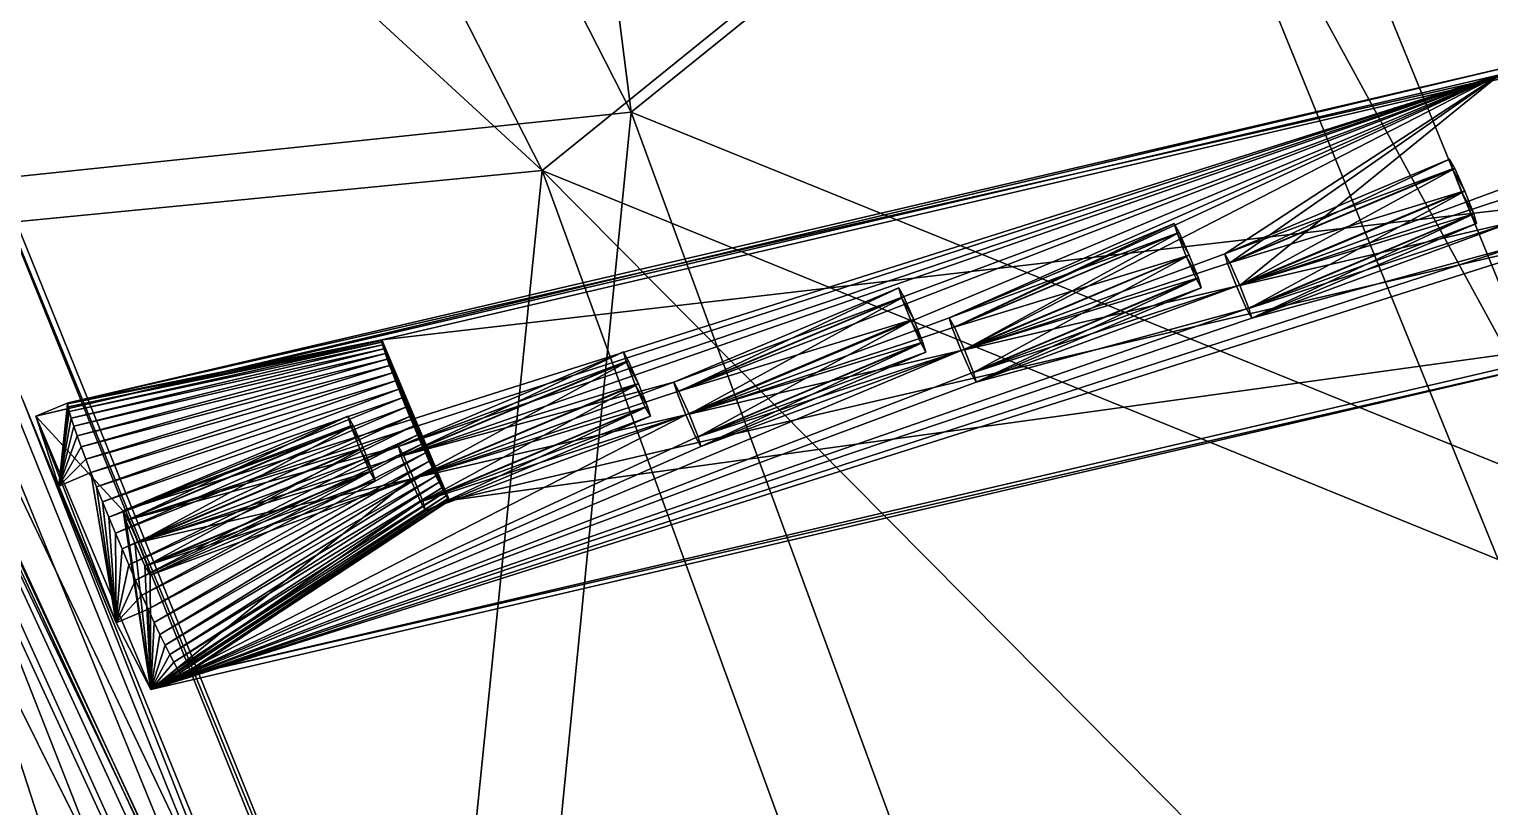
# Model space of a CAD drawing. Header units: millimetres. Extents: x -228 to 228, y -204 to 237.
# Drawn here: x 155.63 to 197.49, y 12.25 to 34.55 of the extents above; entities that cross this region are included whole.
import ezdxf

# ---------------------------------------------------------------- set-up
doc = ezdxf.new("R2010")
doc.units = ezdxf.units.MM
doc.header["$LTSCALE"] = 127.314815
for name, color, linetype in [('1', 7, 'CONTINUOUS'), ('1254', 7, 'CONTINUOUS'), ('1388', 7, 'CONTINUOUS'), ('1413', 7, 'CONTINUOUS'), ('28', 7, 'CONTINUOUS'), ('35', 7, 'CONTINUOUS'), ('54', 7, 'CONTINUOUS'), ('55', 7, 'CONTINUOUS'), ('573', 7, 'CONTINUOUS'), ('579', 7, 'CONTINUOUS'), ('598', 7, 'CONTINUOUS'), ('605', 7, 'CONTINUOUS'), ('725', 7, 'CONTINUOUS'), ('7379', 7, 'CONTINUOUS'), ('7406', 7, 'CONTINUOUS'), ('7407', 7, 'CONTINUOUS'), ('7410', 7, 'CONTINUOUS'), ('7804', 7, 'CONTINUOUS'), ('7805', 7, 'CONTINUOUS'), ('7806', 7, 'CONTINUOUS'), ('7807', 7, 'CONTINUOUS'), ('7808', 7, 'CONTINUOUS'), ('7809', 7, 'CONTINUOUS'), ('7810', 7, 'CONTINUOUS'), ('7811', 7, 'CONTINUOUS'), ('7812', 7, 'CONTINUOUS'), ('7813', 7, 'CONTINUOUS'), ('7814', 7, 'CONTINUOUS'), ('7815', 7, 'CONTINUOUS'), ('7816', 7, 'CONTINUOUS'), ('7817', 7, 'CONTINUOUS'), ('7818', 7, 'CONTINUOUS'), ('7819', 7, 'CONTINUOUS'), ('7820', 7, 'CONTINUOUS'), ('7821', 7, 'CONTINUOUS'), ('7822', 7, 'CONTINUOUS'), ('7826', 7, 'CONTINUOUS'), ('7828', 7, 'CONTINUOUS'), ('7829', 7, 'CONTINUOUS'), ('7831', 7, 'CONTINUOUS')]:
    doc.layers.add(name, color=color, linetype=linetype)

msp = doc.modelspace()

# ---------------------------------------------------------------- linework, layer by layer
at = {"layer": '1', "color": 5, "linetype": 'Continuous'}
msp.add_3dface([(170.748, -9.285, 1031.221), (153.046, 34.485, 1032.773), (96.5, 0, 1037.893), (170.748, -9.285, 1031.221)], dxfattribs=at)
at = {"layer": '1254', "color": 5, "linetype": 'Continuous'}
for points in [[(121.292, 70.028, 1027.748), (159.452, -12.478, 1025.142), (120.549, 69.599, 1026.788), (121.292, 70.028, 1027.748)], [(121.292, 70.028, 1027.748), (142.708, 28.716, 1027.035), (159.452, -12.478, 1025.142), (121.292, 70.028, 1027.748)], [(157.798, -13.048, 1024.474), (140.861, 27.882, 1025.974), (120.549, 69.599, 1026.788), (157.798, -13.048, 1024.474)], [(157.798, -13.048, 1024.474), (120.549, 69.599, 1026.788), (158.696, -12.728, 1024.603), (157.798, -13.048, 1024.474)], [(120.549, 69.599, 1026.788), (159.452, -12.478, 1025.142), (158.696, -12.728, 1024.603), (120.549, 69.599, 1026.788)]]:
    msp.add_3dface(points, dxfattribs=at)
at = {"layer": '1388', "color": 5, "linetype": 'Continuous'}
for points in [[(129.787, 74.933, 1029.772), (168.078, -8.29, 1027.757), (129.505, 74.77, 1029.13), (129.787, 74.933, 1029.772)], [(168.078, -8.29, 1027.757), (129.787, 74.933, 1029.772), (163.663, 3.74, 1028.28), (168.078, -8.29, 1027.757)], [(129.787, 74.933, 1029.772), (155.44, 23.939, 1028.99), (163.663, 3.74, 1028.28), (129.787, 74.933, 1029.772)], [(168.078, -8.29, 1027.757), (167.777, -8.367, 1027.135), (129.505, 74.77, 1029.13), (168.078, -8.29, 1027.757)], [(167.169, -8.569, 1026.864), (162.751, 3.428, 1027.385), (129.505, 74.77, 1029.13), (167.169, -8.569, 1026.864)], [(167.777, -8.367, 1027.135), (167.169, -8.569, 1026.864), (129.505, 74.77, 1029.13), (167.777, -8.367, 1027.135)], [(162.751, 3.428, 1027.385), (154.531, 23.572, 1028.094), (129.505, 74.77, 1029.13), (162.751, 3.428, 1027.385)]]:
    msp.add_3dface(points, dxfattribs=at)
at = {"layer": '1413', "color": 5, "linetype": 'Continuous'}
for points in [[(144.853, 19.947, 1029.433), (143.37, 19.293, 1028.884), (156.732, -13.077, 1027.604), (144.853, 19.947, 1029.433)], [(158.102, -12.583, 1028.011), (144.853, 19.947, 1029.433), (157.451, -12.81, 1027.672), (158.102, -12.583, 1028.011)], [(144.853, 19.947, 1029.433), (156.732, -13.077, 1027.604), (157.451, -12.81, 1027.672), (144.853, 19.947, 1029.433)]]:
    msp.add_3dface(points, dxfattribs=at)
at = {"layer": '28', "color": 5, "linetype": 'Continuous'}
msp.add_3dface([(170.52, -9.273, 1029.234), (96.5, 0, 1035.889), (152.865, 34.39, 1030.783), (170.52, -9.273, 1029.234)], dxfattribs=at)
at = {"layer": '35', "color": 5, "linetype": 'Continuous'}
for points in [[(153.046, 34.485, 1032.773), (170.748, -9.285, 1031.221), (152.865, 34.39, 1030.783), (153.046, 34.485, 1032.773)], [(170.748, -9.285, 1031.221), (170.52, -9.273, 1029.234), (152.865, 34.39, 1030.783), (170.748, -9.285, 1031.221)]]:
    msp.add_3dface(points, dxfattribs=at)
at = {"layer": '54', "color": 5, "linetype": 'Continuous'}
msp.add_3dface([(157.798, -13.048, 1024.474), (132.228, 7.286, 1027.011), (140.861, 27.882, 1025.974), (157.798, -13.048, 1024.474)], dxfattribs=at)
at = {"layer": '55', "color": 5, "linetype": 'Continuous'}
for points in [[(168.56, -9.423, 1028.45), (151.093, 33.866, 1029.97), (148.026, 18.961, 1030.543), (168.56, -9.423, 1028.45)], [(161.102, -11.533, 1029.261), (168.56, -9.423, 1028.45), (148.026, 18.961, 1030.543), (161.102, -11.533, 1029.261)]]:
    msp.add_3dface(points, dxfattribs=at)
at = {"layer": '573', "color": 5, "linetype": 'Continuous'}
for points in [[(151.093, 33.866, 1029.97), (168.56, -9.423, 1028.45), (155.44, 23.939, 1028.99), (151.093, 33.866, 1029.97)], [(155.44, 23.939, 1028.99), (168.56, -9.423, 1028.45), (163.663, 3.74, 1028.28), (155.44, 23.939, 1028.99)]]:
    msp.add_3dface(points, dxfattribs=at)
at = {"layer": '579', "color": 5, "linetype": 'Continuous'}
for points in [[(126.476, 73.021, 1028.903), (128.922, 74.433, 1028.874), (167.169, -8.569, 1026.864), (126.476, 73.021, 1028.903)], [(167.169, -8.569, 1026.864), (128.922, 74.433, 1028.874), (162.751, 3.428, 1027.385), (167.169, -8.569, 1026.864)], [(162.751, 3.428, 1027.385), (128.922, 74.433, 1028.874), (154.531, 23.572, 1028.094), (162.751, 3.428, 1027.385)], [(124.565, 71.918, 1028.934), (126.476, 73.021, 1028.903), (163.823, -10.296, 1026.662), (124.565, 71.918, 1028.934)], [(163.823, -10.296, 1026.662), (126.476, 73.021, 1028.903), (167.169, -8.569, 1026.864), (163.823, -10.296, 1026.662)], [(122.24, 70.575, 1028.707), (124.565, 71.918, 1028.934), (161.642, -11.401, 1026.38), (122.24, 70.575, 1028.707)], [(161.642, -11.401, 1026.38), (124.565, 71.918, 1028.934), (163.823, -10.296, 1026.662), (161.642, -11.401, 1026.38)], [(121.292, 70.028, 1027.748), (122.24, 70.575, 1028.707), (160.305, -12.063, 1025.877), (121.292, 70.028, 1027.748)], [(160.305, -12.063, 1025.877), (122.24, 70.575, 1028.707), (161.642, -11.401, 1026.38), (160.305, -12.063, 1025.877)], [(142.708, 28.716, 1027.035), (121.292, 70.028, 1027.748), (160.305, -12.063, 1025.877), (142.708, 28.716, 1027.035)], [(159.452, -12.478, 1025.142), (142.708, 28.716, 1027.035), (160.305, -12.063, 1025.877), (159.452, -12.478, 1025.142)]]:
    msp.add_3dface(points, dxfattribs=at)
at = {"layer": '598', "color": 5, "linetype": 'Continuous'}
for points in [[(120.796, 69.742, 1031.257), (120.194, 69.394, 1030.83), (159.266, -12.211, 1028.73), (120.796, 69.742, 1031.257)], [(147.435, 18.692, 1030.461), (120.796, 69.742, 1031.257), (159.266, -12.211, 1028.73), (147.435, 18.692, 1030.461)], [(120.194, 69.394, 1030.83), (119.683, 69.099, 1030.304), (159.266, -12.211, 1028.73), (120.194, 69.394, 1030.83)], [(159.266, -12.211, 1028.73), (119.683, 69.099, 1030.304), (144.853, 19.947, 1029.433), (159.266, -12.211, 1028.73)], [(158.102, -12.583, 1028.011), (159.266, -12.211, 1028.73), (144.853, 19.947, 1029.433), (158.102, -12.583, 1028.011)], [(160.634, -11.718, 1029.225), (147.435, 18.692, 1030.461), (159.266, -12.211, 1028.73), (160.634, -11.718, 1029.225)]]:
    msp.add_3dface(points, dxfattribs=at)
at = {"layer": '605', "color": 5, "linetype": 'Continuous'}
msp.add_3dface([(143.37, 19.293, 1028.884), (136.223, -2.52, 1029.678), (156.732, -13.077, 1027.604), (143.37, 19.293, 1028.884)], dxfattribs=at)
at = {"layer": '725', "color": 5, "linetype": 'Continuous'}
for points in [[(148.026, 18.961, 1030.543), (147.435, 18.692, 1030.461), (160.634, -11.718, 1029.225), (148.026, 18.961, 1030.543)], [(161.102, -11.533, 1029.261), (148.026, 18.961, 1030.543), (160.634, -11.718, 1029.225), (161.102, -11.533, 1029.261)]]:
    msp.add_3dface(points, dxfattribs=at)
at = {"layer": '7379', "color": 6, "linetype": 'Continuous'}
for points in [[(165.452, -17.637, 1024.198), (150.105, 29.785, 1025.993), (147.493, 28.273, 1025.993), (165.452, -17.637, 1024.198)], [(168.107, -16.104, 1024.198), (150.105, 29.785, 1025.993), (165.452, -17.637, 1024.198), (168.107, -16.104, 1024.198)]]:
    msp.add_3dface(points, dxfattribs=at)
at = {"layer": '7406', "color": 6, "linetype": 'Continuous'}
for points in [[(164.87, 95.188, 79.5), (146.238, 84.431, 553.05), (172.881, 32.169, 553.042), (164.87, 95.188, 79.5)], [(190.096, 46.066, 88.542), (164.87, 95.188, 79.5), (172.881, 32.169, 553.042), (190.096, 46.066, 88.542)], [(146.238, 84.431, 553.05), (150.105, 29.785, 1025.993), (172.881, 32.169, 553.042), (146.238, 84.431, 553.05)], [(200.294, 21.058, 99.884), (190.096, 46.066, 88.542), (172.881, 32.169, 553.042), (200.294, 21.058, 99.884)], [(150.105, 29.785, 1025.993), (168.107, -16.104, 1024.198), (172.881, 32.169, 553.042), (150.105, 29.785, 1025.993)], [(168.107, -16.104, 1024.198), (192.955, -22.575, 553.043), (172.881, 32.169, 553.042), (168.107, -16.104, 1024.198)], [(192.955, -22.575, 553.043), (200.294, 21.058, 99.884), (172.881, 32.169, 553.042), (192.955, -22.575, 553.043)], [(208.254, -3.377, 115.659), (200.294, 21.058, 99.884), (192.955, -22.575, 553.043), (208.254, -3.377, 115.659)]]:
    msp.add_3dface(points, dxfattribs=at)
at = {"layer": '7407', "color": 6, "linetype": 'Continuous'}
for points in [[(125.005, 72.172, 1026.6), (143.637, 82.929, 553.05), (170.333, 30.504, 553.04), (125.005, 72.172, 1026.6)], [(170.333, 30.504, 553.04), (143.637, 82.929, 553.05), (187.545, 44.423, 88.591), (170.333, 30.504, 553.04)], [(147.493, 28.273, 1025.993), (125.005, 72.172, 1026.6), (170.333, 30.504, 553.04), (147.493, 28.273, 1025.993)], [(197.735, 19.35, 99.988), (170.333, 30.504, 553.04), (187.545, 44.423, 88.591), (197.735, 19.35, 99.988)], [(165.452, -17.637, 1024.198), (147.493, 28.273, 1025.993), (170.333, 30.504, 553.04), (165.452, -17.637, 1024.198)], [(190.338, -24.345, 553.042), (165.452, -17.637, 1024.198), (170.333, 30.504, 553.04), (190.338, -24.345, 553.042)], [(190.338, -24.345, 553.042), (170.333, 30.504, 553.04), (205.656, -5.151, 115.837), (190.338, -24.345, 553.042)], [(205.656, -5.151, 115.837), (170.333, 30.504, 553.04), (197.735, 19.35, 99.988), (205.656, -5.151, 115.837)]]:
    msp.add_3dface(points, dxfattribs=at)
at = {"layer": '7410', "color": 6, "linetype": 'Continuous'}
for points in [[(190.096, 46.066, 88.542), (200.294, 21.058, 99.884), (187.545, 44.423, 88.591), (190.096, 46.066, 88.542)], [(200.294, 21.058, 99.884), (197.735, 19.35, 99.988), (187.545, 44.423, 88.591), (200.294, 21.058, 99.884)]]:
    msp.add_3dface(points, dxfattribs=at)
at = {"layer": '7804', "color": 191, "linetype": 'Continuous', "true_color": 0xba45ff}
for points in [[(158.321, 20.744, 993.193), (155.824, 23.451, 1020.288), (197.768, 33.241, 102.398), (158.321, 20.744, 993.193)], [(158.467, 20.482, 992.489), (158.321, 20.744, 993.193), (197.768, 33.241, 102.398), (158.467, 20.482, 992.489)], [(166.215, 22.586, 820.464), (158.467, 20.482, 992.489), (197.768, 33.241, 102.398), (166.215, 22.586, 820.464)], [(166.36, 22.324, 819.76), (166.215, 22.586, 820.464), (197.768, 33.241, 102.398), (166.36, 22.324, 819.76)], [(197.768, 33.241, 102.398), (174.108, 24.428, 647.734), (166.36, 22.324, 819.76), (197.768, 33.241, 102.398)], [(174.253, 24.166, 647.03), (174.108, 24.428, 647.734), (197.768, 33.241, 102.398), (174.253, 24.166, 647.03)], [(174.541, 23.517, 646.743), (174.253, 24.166, 647.03), (197.768, 33.241, 102.398), (174.541, 23.517, 646.743)], [(182.001, 26.271, 475.004), (174.541, 23.517, 646.743), (197.768, 33.241, 102.398), (182.001, 26.271, 475.004)], [(182.147, 26.008, 474.3), (182.001, 26.271, 475.004), (197.768, 33.241, 102.398), (182.147, 26.008, 474.3)], [(182.434, 25.359, 474.013), (182.147, 26.008, 474.3), (197.768, 33.241, 102.398), (182.434, 25.359, 474.013)], [(189.894, 28.113, 302.274), (182.434, 25.359, 474.013), (197.768, 33.241, 102.398), (189.894, 28.113, 302.274)], [(190.04, 27.85, 301.57), (189.894, 28.113, 302.274), (197.768, 33.241, 102.398), (190.04, 27.85, 301.57)], [(190.327, 27.202, 301.283), (190.04, 27.85, 301.57), (197.768, 33.241, 102.398), (190.327, 27.202, 301.283)], [(197.787, 29.955, 129.544), (190.327, 27.202, 301.283), (197.768, 33.241, 102.398), (197.787, 29.955, 129.544)], [(197.868, 29.677, 130.252), (190.327, 27.202, 301.283), (197.787, 29.955, 129.544), (197.868, 29.677, 130.252)], [(198.129, 29.022, 130.551), (190.327, 27.202, 301.283), (197.868, 29.677, 130.252), (198.129, 29.022, 130.551)], [(190.587, 26.546, 301.581), (190.327, 27.202, 301.283), (198.129, 29.022, 130.551), (190.587, 26.546, 301.581)], [(190.668, 26.269, 302.289), (190.587, 26.546, 301.581), (198.129, 29.022, 130.551), (190.668, 26.269, 302.289)], [(190.668, 26.269, 302.289), (198.129, 29.022, 130.551), (198.416, 28.374, 130.264), (190.668, 26.269, 302.289)], [(190.668, 26.269, 302.289), (198.416, 28.374, 130.264), (159.115, 15.614, 1020.355), (190.668, 26.269, 302.289)], [(198.416, 28.374, 130.264), (198.562, 28.111, 129.56), (159.115, 15.614, 1020.355), (198.416, 28.374, 130.264)], [(159.115, 15.614, 1020.355), (198.562, 28.111, 129.56), (201.059, 25.404, 102.465), (159.115, 15.614, 1020.355)], [(189.975, 27.835, 302.982), (182.434, 25.359, 474.013), (189.894, 28.113, 302.274), (189.975, 27.835, 302.982)], [(190.236, 27.18, 303.281), (182.434, 25.359, 474.013), (189.975, 27.835, 302.982), (190.236, 27.18, 303.281)], [(182.694, 24.704, 474.311), (182.434, 25.359, 474.013), (190.236, 27.18, 303.281), (182.694, 24.704, 474.311)], [(182.775, 24.427, 475.019), (182.694, 24.704, 474.311), (190.236, 27.18, 303.281), (182.775, 24.427, 475.019)], [(190.236, 27.18, 303.281), (190.523, 26.531, 302.993), (182.775, 24.427, 475.019), (190.236, 27.18, 303.281)], [(159.115, 15.614, 1020.355), (182.775, 24.427, 475.019), (190.523, 26.531, 302.993), (159.115, 15.614, 1020.355)], [(190.523, 26.531, 302.993), (190.668, 26.269, 302.289), (159.115, 15.614, 1020.355), (190.523, 26.531, 302.993)], [(182.082, 25.993, 475.712), (174.541, 23.517, 646.743), (182.001, 26.271, 475.004), (182.082, 25.993, 475.712)], [(182.342, 25.338, 476.01), (174.541, 23.517, 646.743), (182.082, 25.993, 475.712), (182.342, 25.338, 476.01)], [(174.882, 22.585, 647.749), (182.342, 25.338, 476.01), (159.115, 15.614, 1020.355), (174.882, 22.585, 647.749)], [(182.342, 25.338, 476.01), (182.63, 24.689, 475.723), (159.115, 15.614, 1020.355), (182.342, 25.338, 476.01)], [(174.801, 22.862, 647.041), (174.541, 23.517, 646.743), (182.342, 25.338, 476.01), (174.801, 22.862, 647.041)], [(174.882, 22.585, 647.749), (174.801, 22.862, 647.041), (182.342, 25.338, 476.01), (174.882, 22.585, 647.749)], [(182.63, 24.689, 475.723), (182.775, 24.427, 475.019), (159.115, 15.614, 1020.355), (182.63, 24.689, 475.723)], [(166.647, 21.675, 819.473), (166.36, 22.324, 819.76), (174.108, 24.428, 647.734), (166.647, 21.675, 819.473)], [(174.189, 24.151, 648.442), (166.647, 21.675, 819.473), (174.108, 24.428, 647.734), (174.189, 24.151, 648.442)], [(174.449, 23.496, 648.74), (166.647, 21.675, 819.473), (174.189, 24.151, 648.442), (174.449, 23.496, 648.74)], [(155.824, 23.451, 1020.288), (158.321, 20.744, 993.193), (159.115, 15.614, 1020.355), (155.824, 23.451, 1020.288)], [(156.479, 21.453, 1023.981), (155.824, 23.451, 1020.288), (158.124, 17.534, 1024.015), (156.479, 21.453, 1023.981)], [(158.124, 17.534, 1024.015), (155.824, 23.451, 1020.288), (159.115, 15.614, 1020.355), (158.124, 17.534, 1024.015)], [(166.989, 20.742, 820.479), (174.449, 23.496, 648.74), (159.115, 15.614, 1020.355), (166.989, 20.742, 820.479)], [(174.449, 23.496, 648.74), (174.736, 22.847, 648.453), (159.115, 15.614, 1020.355), (174.449, 23.496, 648.74)], [(166.908, 21.02, 819.771), (166.647, 21.675, 819.473), (174.449, 23.496, 648.74), (166.908, 21.02, 819.771)], [(166.989, 20.742, 820.479), (166.908, 21.02, 819.771), (174.449, 23.496, 648.74), (166.989, 20.742, 820.479)], [(174.736, 22.847, 648.453), (174.882, 22.585, 647.749), (159.115, 15.614, 1020.355), (174.736, 22.847, 648.453)], [(158.754, 19.833, 992.202), (158.467, 20.482, 992.489), (166.215, 22.586, 820.464), (158.754, 19.833, 992.202)], [(166.296, 22.309, 821.172), (158.754, 19.833, 992.202), (166.215, 22.586, 820.464), (166.296, 22.309, 821.172)], [(166.556, 21.654, 821.47), (158.754, 19.833, 992.202), (166.296, 22.309, 821.172), (166.556, 21.654, 821.47)], [(159.015, 19.178, 992.501), (158.754, 19.833, 992.202), (166.556, 21.654, 821.47), (159.015, 19.178, 992.501)], [(159.096, 18.9, 993.209), (159.015, 19.178, 992.501), (166.556, 21.654, 821.47), (159.096, 18.9, 993.209)], [(159.096, 18.9, 993.209), (166.556, 21.654, 821.47), (159.115, 15.614, 1020.355), (159.096, 18.9, 993.209)], [(166.556, 21.654, 821.47), (166.843, 21.005, 821.183), (159.115, 15.614, 1020.355), (166.556, 21.654, 821.47)], [(166.843, 21.005, 821.183), (166.989, 20.742, 820.479), (159.115, 15.614, 1020.355), (166.843, 21.005, 821.183)], [(158.321, 20.744, 993.193), (158.403, 20.466, 993.902), (159.115, 15.614, 1020.355), (158.321, 20.744, 993.193)], [(158.403, 20.466, 993.902), (158.663, 19.811, 994.2), (159.115, 15.614, 1020.355), (158.403, 20.466, 993.902)], [(158.663, 19.811, 994.2), (158.95, 19.163, 993.913), (159.115, 15.614, 1020.355), (158.663, 19.811, 994.2)], [(158.95, 19.163, 993.913), (159.096, 18.9, 993.209), (159.115, 15.614, 1020.355), (158.95, 19.163, 993.913)]]:
    msp.add_3dface(points, dxfattribs=at)
at = {"layer": '7805', "color": 191, "linetype": 'Continuous', "true_color": 0xba45ff}
for points in [[(160.036, 16.002, 1020.401), (201.059, 25.404, 102.465), (201.98, 25.791, 102.511), (160.036, 16.002, 1020.401)], [(159.115, 15.614, 1020.355), (201.059, 25.404, 102.465), (160.036, 16.002, 1020.401), (159.115, 15.614, 1020.355)]]:
    msp.add_3dface(points, dxfattribs=at)
at = {"layer": '7806', "color": 191, "linetype": 'Continuous', "true_color": 0xba45ff}
for points in [[(206.887, 35.25, 111.596), (165.741, 25.647, 1012.005), (208.823, 30.641, 111.635), (206.887, 35.25, 111.596)], [(165.741, 25.647, 1012.005), (167.677, 21.038, 1012.044), (208.823, 30.641, 111.635), (165.741, 25.647, 1012.005)], [(165.734, 25.629, 1012.295), (167.677, 21.038, 1012.044), (165.741, 25.647, 1012.005), (165.734, 25.629, 1012.295)], [(167.657, 21.05, 1012.334), (167.677, 21.038, 1012.044), (165.734, 25.629, 1012.295), (167.657, 21.05, 1012.334)], [(165.741, 25.579, 1012.581), (167.657, 21.05, 1012.334), (165.734, 25.629, 1012.295), (165.741, 25.579, 1012.581)], [(167.625, 21.094, 1012.62), (167.657, 21.05, 1012.334), (165.741, 25.579, 1012.581), (167.625, 21.094, 1012.62)], [(165.76, 25.499, 1012.86), (167.625, 21.094, 1012.62), (165.741, 25.579, 1012.581), (165.76, 25.499, 1012.86)], [(167.58, 21.167, 1012.897), (167.625, 21.094, 1012.62), (165.76, 25.499, 1012.86), (167.58, 21.167, 1012.897)], [(165.793, 25.39, 1013.128), (167.58, 21.167, 1012.897), (165.76, 25.499, 1012.86), (165.793, 25.39, 1013.128)], [(167.523, 21.271, 1013.163), (167.58, 21.167, 1012.897), (165.793, 25.39, 1013.128), (167.523, 21.271, 1013.163)], [(165.838, 25.254, 1013.381), (167.523, 21.271, 1013.163), (165.793, 25.39, 1013.128), (165.838, 25.254, 1013.381)], [(167.455, 21.402, 1013.413), (167.523, 21.271, 1013.163), (165.838, 25.254, 1013.381), (167.455, 21.402, 1013.413)], [(165.894, 25.091, 1013.615), (167.455, 21.402, 1013.413), (165.838, 25.254, 1013.381), (165.894, 25.091, 1013.615)], [(167.377, 21.56, 1013.645), (167.455, 21.402, 1013.413), (165.894, 25.091, 1013.615), (167.377, 21.56, 1013.645)], [(165.962, 24.905, 1013.828), (167.377, 21.56, 1013.645), (165.894, 25.091, 1013.615), (165.962, 24.905, 1013.828)], [(167.29, 21.741, 1013.855), (167.377, 21.56, 1013.645), (165.962, 24.905, 1013.828), (167.29, 21.741, 1013.855)], [(166.04, 24.697, 1014.016), (167.29, 21.741, 1013.855), (165.962, 24.905, 1013.828), (166.04, 24.697, 1014.016)], [(167.196, 21.945, 1014.04), (167.29, 21.741, 1013.855), (166.04, 24.697, 1014.016), (167.196, 21.945, 1014.04)], [(166.126, 24.472, 1014.178), (167.196, 21.945, 1014.04), (166.04, 24.697, 1014.016), (166.126, 24.472, 1014.178)], [(167.094, 22.167, 1014.197), (167.196, 21.945, 1014.04), (166.126, 24.472, 1014.178), (167.094, 22.167, 1014.197)], [(166.221, 24.231, 1014.31), (167.094, 22.167, 1014.197), (166.126, 24.472, 1014.178), (166.221, 24.231, 1014.31)], [(166.988, 22.405, 1014.326), (167.094, 22.167, 1014.197), (166.221, 24.231, 1014.31), (166.988, 22.405, 1014.326)], [(166.322, 23.978, 1014.411), (166.988, 22.405, 1014.326), (166.221, 24.231, 1014.31), (166.322, 23.978, 1014.411)], [(166.877, 22.656, 1014.423), (166.988, 22.405, 1014.326), (166.322, 23.978, 1014.411), (166.877, 22.656, 1014.423)], [(166.429, 23.716, 1014.481), (166.877, 22.656, 1014.423), (166.322, 23.978, 1014.411), (166.429, 23.716, 1014.481)], [(166.765, 22.916, 1014.487), (166.877, 22.656, 1014.423), (166.429, 23.716, 1014.481), (166.765, 22.916, 1014.487)], [(166.539, 23.45, 1014.517), (166.765, 22.916, 1014.487), (166.429, 23.716, 1014.481), (166.539, 23.45, 1014.517)], [(166.651, 23.182, 1014.519), (166.765, 22.916, 1014.487), (166.539, 23.45, 1014.517), (166.651, 23.182, 1014.519)]]:
    msp.add_3dface(points, dxfattribs=at)
at = {"layer": '7807', "color": 191, "linetype": 'Continuous', "true_color": 0xba45ff}
for points in [[(197.768, 33.241, 102.398), (155.824, 23.451, 1020.288), (198.689, 33.628, 102.444), (197.768, 33.241, 102.398)], [(155.824, 23.451, 1020.288), (156.745, 23.838, 1020.334), (198.689, 33.628, 102.444), (155.824, 23.451, 1020.288)]]:
    msp.add_3dface(points, dxfattribs=at)
at = {"layer": '7808', "color": 191, "linetype": 'Continuous', "true_color": 0xba45ff}
for points in [[(164.768, 23.454, 993.517), (164.913, 23.191, 992.813), (164.849, 23.176, 994.226), (164.768, 23.454, 993.517)], [(164.913, 23.191, 992.813), (165.2, 22.543, 992.526), (164.849, 23.176, 994.226), (164.913, 23.191, 992.813)], [(165.2, 22.543, 992.526), (165.109, 22.521, 994.524), (164.849, 23.176, 994.226), (165.2, 22.543, 992.526)], [(165.461, 21.888, 992.824), (165.109, 22.521, 994.524), (165.2, 22.543, 992.526), (165.461, 21.888, 992.824)], [(165.396, 21.872, 994.237), (165.109, 22.521, 994.524), (165.461, 21.888, 992.824), (165.396, 21.872, 994.237)], [(165.542, 21.61, 993.533), (165.396, 21.872, 994.237), (165.461, 21.888, 992.824), (165.542, 21.61, 993.533)]]:
    msp.add_3dface(points, dxfattribs=at)
at = {"layer": '7809', "color": 191, "linetype": 'Continuous', "true_color": 0xba45ff}
for points in [[(158.663, 19.811, 994.2), (165.109, 22.521, 994.524), (165.396, 21.872, 994.237), (158.663, 19.811, 994.2)], [(158.754, 19.833, 992.202), (159.015, 19.178, 992.501), (165.2, 22.543, 992.526), (158.754, 19.833, 992.202)], [(159.015, 19.178, 992.501), (165.461, 21.888, 992.824), (165.2, 22.543, 992.526), (159.015, 19.178, 992.501)], [(158.95, 19.163, 993.913), (158.663, 19.811, 994.2), (165.396, 21.872, 994.237), (158.95, 19.163, 993.913)], [(158.95, 19.163, 993.913), (165.396, 21.872, 994.237), (165.542, 21.61, 993.533), (158.95, 19.163, 993.913)], [(159.015, 19.178, 992.501), (159.096, 18.9, 993.209), (165.461, 21.888, 992.824), (159.015, 19.178, 992.501)], [(159.096, 18.9, 993.209), (165.542, 21.61, 993.533), (165.461, 21.888, 992.824), (159.096, 18.9, 993.209)], [(159.096, 18.9, 993.209), (158.95, 19.163, 993.913), (165.542, 21.61, 993.533), (159.096, 18.9, 993.209)]]:
    msp.add_3dface(points, dxfattribs=at)
at = {"layer": '7810', "color": 191, "linetype": 'Continuous', "true_color": 0xba45ff}
for points in [[(158.321, 20.744, 993.193), (158.467, 20.482, 992.489), (164.768, 23.454, 993.517), (158.321, 20.744, 993.193)], [(158.321, 20.744, 993.193), (164.768, 23.454, 993.517), (164.849, 23.176, 994.226), (158.321, 20.744, 993.193)], [(158.467, 20.482, 992.489), (164.913, 23.191, 992.813), (164.768, 23.454, 993.517), (158.467, 20.482, 992.489)], [(158.403, 20.466, 993.902), (158.321, 20.744, 993.193), (164.849, 23.176, 994.226), (158.403, 20.466, 993.902)], [(165.109, 22.521, 994.524), (158.403, 20.466, 993.902), (164.849, 23.176, 994.226), (165.109, 22.521, 994.524)], [(158.467, 20.482, 992.489), (158.754, 19.833, 992.202), (164.913, 23.191, 992.813), (158.467, 20.482, 992.489)], [(158.754, 19.833, 992.202), (165.2, 22.543, 992.526), (164.913, 23.191, 992.813), (158.754, 19.833, 992.202)], [(158.663, 19.811, 994.2), (158.403, 20.466, 993.902), (165.109, 22.521, 994.524), (158.663, 19.811, 994.2)]]:
    msp.add_3dface(points, dxfattribs=at)
at = {"layer": '7811', "color": 191, "linetype": 'Continuous', "true_color": 0xba45ff}
for points in [[(172.661, 25.296, 820.787), (172.806, 25.034, 820.083), (172.742, 25.019, 821.496), (172.661, 25.296, 820.787)], [(172.806, 25.034, 820.083), (173.094, 24.385, 819.796), (172.742, 25.019, 821.496), (172.806, 25.034, 820.083)], [(173.094, 24.385, 819.796), (173.002, 24.364, 821.794), (172.742, 25.019, 821.496), (173.094, 24.385, 819.796)], [(173.354, 23.73, 820.094), (173.002, 24.364, 821.794), (173.094, 24.385, 819.796), (173.354, 23.73, 820.094)], [(173.289, 23.715, 821.507), (173.002, 24.364, 821.794), (173.354, 23.73, 820.094), (173.289, 23.715, 821.507)], [(173.435, 23.452, 820.803), (173.289, 23.715, 821.507), (173.354, 23.73, 820.094), (173.435, 23.452, 820.803)]]:
    msp.add_3dface(points, dxfattribs=at)
at = {"layer": '7812', "color": 191, "linetype": 'Continuous', "true_color": 0xba45ff}
for points in [[(166.556, 21.654, 821.47), (173.002, 24.364, 821.794), (173.289, 23.715, 821.507), (166.556, 21.654, 821.47)], [(166.647, 21.675, 819.473), (166.908, 21.02, 819.771), (173.094, 24.385, 819.796), (166.647, 21.675, 819.473)], [(166.908, 21.02, 819.771), (173.354, 23.73, 820.094), (173.094, 24.385, 819.796), (166.908, 21.02, 819.771)], [(166.843, 21.005, 821.183), (166.556, 21.654, 821.47), (173.289, 23.715, 821.507), (166.843, 21.005, 821.183)], [(166.843, 21.005, 821.183), (173.289, 23.715, 821.507), (173.435, 23.452, 820.803), (166.843, 21.005, 821.183)], [(166.989, 20.742, 820.479), (166.843, 21.005, 821.183), (173.435, 23.452, 820.803), (166.989, 20.742, 820.479)], [(166.908, 21.02, 819.771), (166.989, 20.742, 820.479), (173.354, 23.73, 820.094), (166.908, 21.02, 819.771)], [(166.989, 20.742, 820.479), (173.435, 23.452, 820.803), (173.354, 23.73, 820.094), (166.989, 20.742, 820.479)]]:
    msp.add_3dface(points, dxfattribs=at)
at = {"layer": '7813', "color": 191, "linetype": 'Continuous', "true_color": 0xba45ff}
for points in [[(166.215, 22.586, 820.464), (166.36, 22.324, 819.76), (172.661, 25.296, 820.787), (166.215, 22.586, 820.464)], [(166.215, 22.586, 820.464), (172.661, 25.296, 820.787), (172.742, 25.019, 821.496), (166.215, 22.586, 820.464)], [(166.36, 22.324, 819.76), (172.806, 25.034, 820.083), (172.661, 25.296, 820.787), (166.36, 22.324, 819.76)], [(166.296, 22.309, 821.172), (166.215, 22.586, 820.464), (172.742, 25.019, 821.496), (166.296, 22.309, 821.172)], [(173.002, 24.364, 821.794), (166.296, 22.309, 821.172), (172.742, 25.019, 821.496), (173.002, 24.364, 821.794)], [(166.36, 22.324, 819.76), (166.647, 21.675, 819.473), (172.806, 25.034, 820.083), (166.36, 22.324, 819.76)], [(166.647, 21.675, 819.473), (173.094, 24.385, 819.796), (172.806, 25.034, 820.083), (166.647, 21.675, 819.473)], [(166.556, 21.654, 821.47), (166.296, 22.309, 821.172), (173.002, 24.364, 821.794), (166.556, 21.654, 821.47)]]:
    msp.add_3dface(points, dxfattribs=at)
at = {"layer": '7814', "color": 191, "linetype": 'Continuous', "true_color": 0xba45ff}
for points in [[(180.554, 27.138, 648.057), (180.7, 26.876, 647.353), (180.635, 26.861, 648.766), (180.554, 27.138, 648.057)], [(180.7, 26.876, 647.353), (180.987, 26.227, 647.066), (180.635, 26.861, 648.766), (180.7, 26.876, 647.353)], [(180.987, 26.227, 647.066), (180.895, 26.206, 649.064), (180.635, 26.861, 648.766), (180.987, 26.227, 647.066)], [(181.247, 25.572, 647.364), (180.895, 26.206, 649.064), (180.987, 26.227, 647.066), (181.247, 25.572, 647.364)], [(181.183, 25.557, 648.777), (180.895, 26.206, 649.064), (181.247, 25.572, 647.364), (181.183, 25.557, 648.777)], [(181.328, 25.294, 648.073), (181.183, 25.557, 648.777), (181.247, 25.572, 647.364), (181.328, 25.294, 648.073)]]:
    msp.add_3dface(points, dxfattribs=at)
at = {"layer": '7815', "color": 191, "linetype": 'Continuous', "true_color": 0xba45ff}
for points in [[(174.449, 23.496, 648.74), (180.895, 26.206, 649.064), (181.183, 25.557, 648.777), (174.449, 23.496, 648.74)], [(174.541, 23.517, 646.743), (174.801, 22.862, 647.041), (180.987, 26.227, 647.066), (174.541, 23.517, 646.743)], [(174.801, 22.862, 647.041), (181.247, 25.572, 647.364), (180.987, 26.227, 647.066), (174.801, 22.862, 647.041)], [(174.736, 22.847, 648.453), (174.449, 23.496, 648.74), (181.183, 25.557, 648.777), (174.736, 22.847, 648.453)], [(174.736, 22.847, 648.453), (181.183, 25.557, 648.777), (181.328, 25.294, 648.073), (174.736, 22.847, 648.453)], [(174.801, 22.862, 647.041), (174.882, 22.585, 647.749), (181.247, 25.572, 647.364), (174.801, 22.862, 647.041)], [(174.882, 22.585, 647.749), (181.328, 25.294, 648.073), (181.247, 25.572, 647.364), (174.882, 22.585, 647.749)], [(174.882, 22.585, 647.749), (174.736, 22.847, 648.453), (181.328, 25.294, 648.073), (174.882, 22.585, 647.749)]]:
    msp.add_3dface(points, dxfattribs=at)
at = {"layer": '7816', "color": 191, "linetype": 'Continuous', "true_color": 0xba45ff}
for points in [[(174.108, 24.428, 647.734), (174.253, 24.166, 647.03), (180.554, 27.138, 648.057), (174.108, 24.428, 647.734)], [(174.108, 24.428, 647.734), (180.554, 27.138, 648.057), (180.635, 26.861, 648.766), (174.108, 24.428, 647.734)], [(174.189, 24.151, 648.442), (174.108, 24.428, 647.734), (180.635, 26.861, 648.766), (174.189, 24.151, 648.442)], [(180.895, 26.206, 649.064), (174.189, 24.151, 648.442), (180.635, 26.861, 648.766), (180.895, 26.206, 649.064)], [(174.253, 24.166, 647.03), (180.7, 26.876, 647.353), (180.554, 27.138, 648.057), (174.253, 24.166, 647.03)], [(174.253, 24.166, 647.03), (174.541, 23.517, 646.743), (180.7, 26.876, 647.353), (174.253, 24.166, 647.03)], [(174.541, 23.517, 646.743), (180.987, 26.227, 647.066), (180.7, 26.876, 647.353), (174.541, 23.517, 646.743)], [(174.449, 23.496, 648.74), (174.189, 24.151, 648.442), (180.895, 26.206, 649.064), (174.449, 23.496, 648.74)]]:
    msp.add_3dface(points, dxfattribs=at)
at = {"layer": '7817', "color": 191, "linetype": 'Continuous', "true_color": 0xba45ff}
for points in [[(188.447, 28.981, 475.327), (188.593, 28.718, 474.623), (188.528, 28.703, 476.036), (188.447, 28.981, 475.327)], [(188.593, 28.718, 474.623), (188.88, 28.069, 474.336), (188.528, 28.703, 476.036), (188.593, 28.718, 474.623)], [(188.88, 28.069, 474.336), (188.789, 28.048, 476.334), (188.528, 28.703, 476.036), (188.88, 28.069, 474.336)], [(189.14, 27.414, 474.634), (188.789, 28.048, 476.334), (188.88, 28.069, 474.336), (189.14, 27.414, 474.634)], [(189.076, 27.399, 476.047), (188.789, 28.048, 476.334), (189.14, 27.414, 474.634), (189.076, 27.399, 476.047)], [(189.221, 27.137, 475.343), (189.076, 27.399, 476.047), (189.14, 27.414, 474.634), (189.221, 27.137, 475.343)]]:
    msp.add_3dface(points, dxfattribs=at)
at = {"layer": '7818', "color": 191, "linetype": 'Continuous', "true_color": 0xba45ff}
for points in [[(182.342, 25.338, 476.01), (188.789, 28.048, 476.334), (189.076, 27.399, 476.047), (182.342, 25.338, 476.01)], [(182.434, 25.359, 474.013), (182.694, 24.704, 474.311), (188.88, 28.069, 474.336), (182.434, 25.359, 474.013)], [(182.694, 24.704, 474.311), (189.14, 27.414, 474.634), (188.88, 28.069, 474.336), (182.694, 24.704, 474.311)], [(182.63, 24.689, 475.723), (182.342, 25.338, 476.01), (189.076, 27.399, 476.047), (182.63, 24.689, 475.723)], [(182.63, 24.689, 475.723), (189.076, 27.399, 476.047), (189.221, 27.137, 475.343), (182.63, 24.689, 475.723)], [(182.694, 24.704, 474.311), (182.775, 24.427, 475.019), (189.14, 27.414, 474.634), (182.694, 24.704, 474.311)], [(182.775, 24.427, 475.019), (189.221, 27.137, 475.343), (189.14, 27.414, 474.634), (182.775, 24.427, 475.019)], [(182.775, 24.427, 475.019), (182.63, 24.689, 475.723), (189.221, 27.137, 475.343), (182.775, 24.427, 475.019)]]:
    msp.add_3dface(points, dxfattribs=at)
at = {"layer": '7819', "color": 191, "linetype": 'Continuous', "true_color": 0xba45ff}
for points in [[(182.001, 26.271, 475.004), (182.147, 26.008, 474.3), (188.447, 28.981, 475.327), (182.001, 26.271, 475.004)], [(182.001, 26.271, 475.004), (188.447, 28.981, 475.327), (188.528, 28.703, 476.036), (182.001, 26.271, 475.004)], [(182.147, 26.008, 474.3), (188.593, 28.718, 474.623), (188.447, 28.981, 475.327), (182.147, 26.008, 474.3)], [(182.082, 25.993, 475.712), (182.001, 26.271, 475.004), (188.528, 28.703, 476.036), (182.082, 25.993, 475.712)], [(188.789, 28.048, 476.334), (182.082, 25.993, 475.712), (188.528, 28.703, 476.036), (188.789, 28.048, 476.334)], [(182.147, 26.008, 474.3), (182.434, 25.359, 474.013), (188.593, 28.718, 474.623), (182.147, 26.008, 474.3)], [(182.434, 25.359, 474.013), (188.88, 28.069, 474.336), (188.593, 28.718, 474.623), (182.434, 25.359, 474.013)], [(182.342, 25.338, 476.01), (182.082, 25.993, 475.712), (188.789, 28.048, 476.334), (182.342, 25.338, 476.01)]]:
    msp.add_3dface(points, dxfattribs=at)
at = {"layer": '7820', "color": 191, "linetype": 'Continuous', "true_color": 0xba45ff}
for points in [[(196.34, 30.823, 302.597), (196.486, 30.56, 301.893), (196.421, 30.545, 303.306), (196.34, 30.823, 302.597)], [(196.486, 30.56, 301.893), (196.773, 29.911, 301.606), (196.421, 30.545, 303.306), (196.486, 30.56, 301.893)], [(196.773, 29.911, 301.606), (196.682, 29.89, 303.604), (196.421, 30.545, 303.306), (196.773, 29.911, 301.606)], [(197.033, 29.256, 301.904), (196.682, 29.89, 303.604), (196.773, 29.911, 301.606), (197.033, 29.256, 301.904)], [(196.969, 29.241, 303.317), (196.682, 29.89, 303.604), (197.033, 29.256, 301.904), (196.969, 29.241, 303.317)], [(197.115, 28.979, 302.613), (196.969, 29.241, 303.317), (197.033, 29.256, 301.904), (197.115, 28.979, 302.613)]]:
    msp.add_3dface(points, dxfattribs=at)
at = {"layer": '7821', "color": 191, "linetype": 'Continuous', "true_color": 0xba45ff}
for points in [[(190.236, 27.18, 303.281), (196.682, 29.89, 303.604), (196.969, 29.241, 303.317), (190.236, 27.18, 303.281)], [(190.327, 27.202, 301.283), (190.587, 26.546, 301.581), (196.773, 29.911, 301.606), (190.327, 27.202, 301.283)], [(190.587, 26.546, 301.581), (197.033, 29.256, 301.904), (196.773, 29.911, 301.606), (190.587, 26.546, 301.581)], [(190.523, 26.531, 302.993), (190.236, 27.18, 303.281), (196.969, 29.241, 303.317), (190.523, 26.531, 302.993)], [(190.523, 26.531, 302.993), (196.969, 29.241, 303.317), (197.115, 28.979, 302.613), (190.523, 26.531, 302.993)], [(190.668, 26.269, 302.289), (190.523, 26.531, 302.993), (197.115, 28.979, 302.613), (190.668, 26.269, 302.289)], [(190.587, 26.546, 301.581), (190.668, 26.269, 302.289), (197.033, 29.256, 301.904), (190.587, 26.546, 301.581)], [(190.668, 26.269, 302.289), (197.115, 28.979, 302.613), (197.033, 29.256, 301.904), (190.668, 26.269, 302.289)]]:
    msp.add_3dface(points, dxfattribs=at)
at = {"layer": '7822', "color": 191, "linetype": 'Continuous', "true_color": 0xba45ff}
for points in [[(189.894, 28.113, 302.274), (190.04, 27.85, 301.57), (196.34, 30.823, 302.597), (189.894, 28.113, 302.274)], [(189.894, 28.113, 302.274), (196.34, 30.823, 302.597), (196.421, 30.545, 303.306), (189.894, 28.113, 302.274)], [(190.04, 27.85, 301.57), (196.486, 30.56, 301.893), (196.34, 30.823, 302.597), (190.04, 27.85, 301.57)], [(190.04, 27.85, 301.57), (190.327, 27.202, 301.283), (196.486, 30.56, 301.893), (190.04, 27.85, 301.57)], [(190.327, 27.202, 301.283), (196.773, 29.911, 301.606), (196.486, 30.56, 301.893), (190.327, 27.202, 301.283)], [(189.975, 27.835, 302.982), (189.894, 28.113, 302.274), (196.421, 30.545, 303.306), (189.975, 27.835, 302.982)], [(196.682, 29.89, 303.604), (189.975, 27.835, 302.982), (196.421, 30.545, 303.306), (196.682, 29.89, 303.604)], [(190.236, 27.18, 303.281), (189.975, 27.835, 302.982), (196.682, 29.89, 303.604), (190.236, 27.18, 303.281)]]:
    msp.add_3dface(points, dxfattribs=at)
at = {"layer": '7826', "color": 191, "linetype": 'Continuous', "true_color": 0xba45ff}
for points in [[(155.824, 23.451, 1020.288), (156.479, 21.453, 1023.981), (156.745, 23.838, 1020.334), (155.824, 23.451, 1020.288)], [(156.745, 23.838, 1020.334), (156.479, 21.453, 1023.981), (156.733, 23.807, 1020.827), (156.745, 23.838, 1020.334)], [(156.733, 23.807, 1020.827), (156.479, 21.453, 1023.981), (156.744, 23.722, 1021.314), (156.733, 23.807, 1020.827)], [(156.744, 23.722, 1021.314), (156.479, 21.453, 1023.981), (156.778, 23.587, 1021.788), (156.744, 23.722, 1021.314)], [(156.778, 23.587, 1021.788), (156.479, 21.453, 1023.981), (156.833, 23.401, 1022.243), (156.778, 23.587, 1021.788)], [(156.833, 23.401, 1022.243), (156.479, 21.453, 1023.981), (156.909, 23.169, 1022.673), (156.833, 23.401, 1022.243)], [(156.909, 23.169, 1022.673), (156.479, 21.453, 1023.981), (157.005, 22.892, 1023.071), (156.909, 23.169, 1022.673)], [(157.005, 22.892, 1023.071), (156.479, 21.453, 1023.981), (157.12, 22.576, 1023.433), (157.005, 22.892, 1023.071)], [(157.12, 22.576, 1023.433), (156.479, 21.453, 1023.981), (157.252, 22.224, 1023.753), (157.12, 22.576, 1023.433)], [(157.252, 22.224, 1023.753), (156.479, 21.453, 1023.981), (157.399, 21.84, 1024.028), (157.252, 22.224, 1023.753)], [(156.479, 21.453, 1023.981), (158.124, 17.534, 1024.015), (157.399, 21.84, 1024.028), (156.479, 21.453, 1023.981)], [(157.399, 21.84, 1024.028), (158.124, 17.534, 1024.015), (157.56, 21.43, 1024.253), (157.399, 21.84, 1024.028)], [(157.56, 21.43, 1024.253), (158.124, 17.534, 1024.015), (157.732, 21, 1024.425), (157.56, 21.43, 1024.253)], [(157.732, 21, 1024.425), (158.124, 17.534, 1024.015), (157.913, 20.556, 1024.543), (157.732, 21, 1024.425)], [(157.913, 20.556, 1024.543), (158.124, 17.534, 1024.015), (158.101, 20.103, 1024.604), (157.913, 20.556, 1024.543)], [(158.101, 20.103, 1024.604), (158.124, 17.534, 1024.015), (158.292, 19.647, 1024.608), (158.101, 20.103, 1024.604)], [(158.292, 19.647, 1024.608), (158.124, 17.534, 1024.015), (158.485, 19.195, 1024.554), (158.292, 19.647, 1024.608)], [(158.485, 19.195, 1024.554), (158.124, 17.534, 1024.015), (158.676, 18.753, 1024.444), (158.485, 19.195, 1024.554)], [(158.676, 18.753, 1024.444), (158.124, 17.534, 1024.015), (158.864, 18.326, 1024.279), (158.676, 18.753, 1024.444)], [(158.864, 18.326, 1024.279), (158.124, 17.534, 1024.015), (159.045, 17.922, 1024.061), (158.864, 18.326, 1024.279)], [(158.124, 17.534, 1024.015), (159.115, 15.614, 1020.355), (159.045, 17.922, 1024.061), (158.124, 17.534, 1024.015)], [(159.045, 17.922, 1024.061), (159.115, 15.614, 1020.355), (159.217, 17.544, 1023.793), (159.045, 17.922, 1024.061)], [(159.217, 17.544, 1023.793), (159.115, 15.614, 1020.355), (159.378, 17.198, 1023.479), (159.217, 17.544, 1023.793)], [(159.378, 17.198, 1023.479), (159.115, 15.614, 1020.355), (159.526, 16.889, 1023.122), (159.378, 17.198, 1023.479)], [(159.526, 16.889, 1023.122), (159.115, 15.614, 1020.355), (159.658, 16.621, 1022.728), (159.526, 16.889, 1023.122)], [(159.658, 16.621, 1022.728), (159.115, 15.614, 1020.355), (159.774, 16.398, 1022.303), (159.658, 16.621, 1022.728)], [(159.774, 16.398, 1022.303), (159.115, 15.614, 1020.355), (159.87, 16.222, 1021.851), (159.774, 16.398, 1022.303)], [(159.87, 16.222, 1021.851), (159.115, 15.614, 1020.355), (159.947, 16.097, 1021.379), (159.87, 16.222, 1021.851)], [(159.947, 16.097, 1021.379), (159.115, 15.614, 1020.355), (160.002, 16.023, 1020.894), (159.947, 16.097, 1021.379)], [(159.115, 15.614, 1020.355), (160.036, 16.002, 1020.401), (160.002, 16.023, 1020.894), (159.115, 15.614, 1020.355)]]:
    msp.add_3dface(points, dxfattribs=at)
at = {"layer": '7828', "color": 191, "linetype": 'Continuous', "true_color": 0xba45ff}
for points in [[(167.677, 21.038, 1012.044), (201.98, 25.791, 102.511), (208.823, 30.641, 111.635), (167.677, 21.038, 1012.044)], [(160.036, 16.002, 1020.401), (201.98, 25.791, 102.511), (167.677, 21.038, 1012.044), (160.036, 16.002, 1020.401)]]:
    msp.add_3dface(points, dxfattribs=at)
at = {"layer": '7829', "color": 191, "linetype": 'Continuous', "true_color": 0xba45ff}
for points in [[(165.741, 25.647, 1012.005), (206.887, 35.25, 111.596), (156.745, 23.838, 1020.334), (165.741, 25.647, 1012.005)], [(156.745, 23.838, 1020.334), (206.887, 35.25, 111.596), (198.689, 33.628, 102.444), (156.745, 23.838, 1020.334)]]:
    msp.add_3dface(points, dxfattribs=at)
at = {"layer": '7831', "color": 191, "linetype": 'Continuous', "true_color": 0xba45ff}
for points in [[(165.734, 25.629, 1012.295), (165.741, 25.647, 1012.005), (156.733, 23.807, 1020.827), (165.734, 25.629, 1012.295)], [(165.741, 25.647, 1012.005), (156.745, 23.838, 1020.334), (156.733, 23.807, 1020.827), (165.741, 25.647, 1012.005)], [(165.734, 25.629, 1012.295), (156.733, 23.807, 1020.827), (156.744, 23.722, 1021.314), (165.734, 25.629, 1012.295)], [(165.741, 25.579, 1012.581), (165.734, 25.629, 1012.295), (156.744, 23.722, 1021.314), (165.741, 25.579, 1012.581)], [(165.741, 25.579, 1012.581), (156.744, 23.722, 1021.314), (156.778, 23.587, 1021.788), (165.741, 25.579, 1012.581)], [(165.76, 25.499, 1012.86), (165.741, 25.579, 1012.581), (156.778, 23.587, 1021.788), (165.76, 25.499, 1012.86)], [(165.76, 25.499, 1012.86), (156.778, 23.587, 1021.788), (156.833, 23.401, 1022.243), (165.76, 25.499, 1012.86)], [(165.793, 25.39, 1013.128), (165.76, 25.499, 1012.86), (156.833, 23.401, 1022.243), (165.793, 25.39, 1013.128)], [(165.793, 25.39, 1013.128), (156.833, 23.401, 1022.243), (156.909, 23.169, 1022.673), (165.793, 25.39, 1013.128)], [(165.838, 25.254, 1013.381), (165.793, 25.39, 1013.128), (156.909, 23.169, 1022.673), (165.838, 25.254, 1013.381)], [(165.838, 25.254, 1013.381), (156.909, 23.169, 1022.673), (157.005, 22.892, 1023.071), (165.838, 25.254, 1013.381)], [(165.894, 25.091, 1013.615), (165.838, 25.254, 1013.381), (157.005, 22.892, 1023.071), (165.894, 25.091, 1013.615)], [(165.894, 25.091, 1013.615), (157.005, 22.892, 1023.071), (157.12, 22.576, 1023.433), (165.894, 25.091, 1013.615)], [(165.962, 24.905, 1013.828), (165.894, 25.091, 1013.615), (157.12, 22.576, 1023.433), (165.962, 24.905, 1013.828)], [(165.962, 24.905, 1013.828), (157.12, 22.576, 1023.433), (157.252, 22.224, 1023.753), (165.962, 24.905, 1013.828)], [(166.04, 24.697, 1014.016), (165.962, 24.905, 1013.828), (157.252, 22.224, 1023.753), (166.04, 24.697, 1014.016)], [(166.04, 24.697, 1014.016), (157.252, 22.224, 1023.753), (157.399, 21.84, 1024.028), (166.04, 24.697, 1014.016)], [(166.126, 24.472, 1014.178), (166.04, 24.697, 1014.016), (157.399, 21.84, 1024.028), (166.126, 24.472, 1014.178)], [(166.126, 24.472, 1014.178), (157.399, 21.84, 1024.028), (157.56, 21.43, 1024.253), (166.126, 24.472, 1014.178)], [(166.221, 24.231, 1014.31), (166.126, 24.472, 1014.178), (157.56, 21.43, 1024.253), (166.221, 24.231, 1014.31)], [(166.221, 24.231, 1014.31), (157.56, 21.43, 1024.253), (157.732, 21, 1024.425), (166.221, 24.231, 1014.31)], [(166.322, 23.978, 1014.411), (166.221, 24.231, 1014.31), (157.732, 21, 1024.425), (166.322, 23.978, 1014.411)], [(166.322, 23.978, 1014.411), (157.732, 21, 1024.425), (157.913, 20.556, 1024.543), (166.322, 23.978, 1014.411)], [(166.429, 23.716, 1014.481), (166.322, 23.978, 1014.411), (157.913, 20.556, 1024.543), (166.429, 23.716, 1014.481)], [(166.429, 23.716, 1014.481), (157.913, 20.556, 1024.543), (158.101, 20.103, 1024.604), (166.429, 23.716, 1014.481)], [(166.539, 23.45, 1014.517), (166.429, 23.716, 1014.481), (158.101, 20.103, 1024.604), (166.539, 23.45, 1014.517)], [(166.539, 23.45, 1014.517), (158.101, 20.103, 1024.604), (158.292, 19.647, 1024.608), (166.539, 23.45, 1014.517)], [(166.651, 23.182, 1014.519), (166.539, 23.45, 1014.517), (158.292, 19.647, 1024.608), (166.651, 23.182, 1014.519)], [(166.651, 23.182, 1014.519), (158.292, 19.647, 1024.608), (158.485, 19.195, 1024.554), (166.651, 23.182, 1014.519)], [(166.765, 22.916, 1014.487), (166.651, 23.182, 1014.519), (158.485, 19.195, 1024.554), (166.765, 22.916, 1014.487)], [(166.765, 22.916, 1014.487), (158.485, 19.195, 1024.554), (158.676, 18.753, 1024.444), (166.765, 22.916, 1014.487)], [(166.877, 22.656, 1014.423), (166.765, 22.916, 1014.487), (158.676, 18.753, 1024.444), (166.877, 22.656, 1014.423)], [(166.877, 22.656, 1014.423), (158.676, 18.753, 1024.444), (158.864, 18.326, 1024.279), (166.877, 22.656, 1014.423)], [(166.988, 22.405, 1014.326), (166.877, 22.656, 1014.423), (158.864, 18.326, 1024.279), (166.988, 22.405, 1014.326)], [(166.988, 22.405, 1014.326), (158.864, 18.326, 1024.279), (159.045, 17.922, 1024.061), (166.988, 22.405, 1014.326)], [(167.094, 22.167, 1014.197), (166.988, 22.405, 1014.326), (159.045, 17.922, 1024.061), (167.094, 22.167, 1014.197)], [(167.094, 22.167, 1014.197), (159.045, 17.922, 1024.061), (159.217, 17.544, 1023.793), (167.094, 22.167, 1014.197)], [(167.196, 21.945, 1014.04), (167.094, 22.167, 1014.197), (159.217, 17.544, 1023.793), (167.196, 21.945, 1014.04)], [(167.196, 21.945, 1014.04), (159.217, 17.544, 1023.793), (159.378, 17.198, 1023.479), (167.196, 21.945, 1014.04)], [(167.29, 21.741, 1013.855), (167.196, 21.945, 1014.04), (159.378, 17.198, 1023.479), (167.29, 21.741, 1013.855)], [(167.29, 21.741, 1013.855), (159.378, 17.198, 1023.479), (159.526, 16.889, 1023.122), (167.29, 21.741, 1013.855)], [(167.377, 21.56, 1013.645), (167.29, 21.741, 1013.855), (159.526, 16.889, 1023.122), (167.377, 21.56, 1013.645)], [(167.377, 21.56, 1013.645), (159.526, 16.889, 1023.122), (159.658, 16.621, 1022.728), (167.377, 21.56, 1013.645)], [(167.455, 21.402, 1013.413), (167.377, 21.56, 1013.645), (159.658, 16.621, 1022.728), (167.455, 21.402, 1013.413)], [(167.455, 21.402, 1013.413), (159.658, 16.621, 1022.728), (159.774, 16.398, 1022.303), (167.455, 21.402, 1013.413)], [(167.523, 21.271, 1013.163), (167.455, 21.402, 1013.413), (159.774, 16.398, 1022.303), (167.523, 21.271, 1013.163)], [(167.523, 21.271, 1013.163), (159.774, 16.398, 1022.303), (159.87, 16.222, 1021.851), (167.523, 21.271, 1013.163)], [(167.58, 21.167, 1012.897), (167.523, 21.271, 1013.163), (159.87, 16.222, 1021.851), (167.58, 21.167, 1012.897)], [(167.58, 21.167, 1012.897), (159.87, 16.222, 1021.851), (159.947, 16.097, 1021.379), (167.58, 21.167, 1012.897)], [(167.625, 21.094, 1012.62), (167.58, 21.167, 1012.897), (159.947, 16.097, 1021.379), (167.625, 21.094, 1012.62)], [(167.625, 21.094, 1012.62), (159.947, 16.097, 1021.379), (160.002, 16.023, 1020.894), (167.625, 21.094, 1012.62)], [(167.657, 21.05, 1012.334), (167.625, 21.094, 1012.62), (160.002, 16.023, 1020.894), (167.657, 21.05, 1012.334)], [(160.036, 16.002, 1020.401), (167.657, 21.05, 1012.334), (160.002, 16.023, 1020.894), (160.036, 16.002, 1020.401)], [(160.036, 16.002, 1020.401), (167.677, 21.038, 1012.044), (167.657, 21.05, 1012.334), (160.036, 16.002, 1020.401)]]:
    msp.add_3dface(points, dxfattribs=at)

doc.saveas('drawing.dxf')
